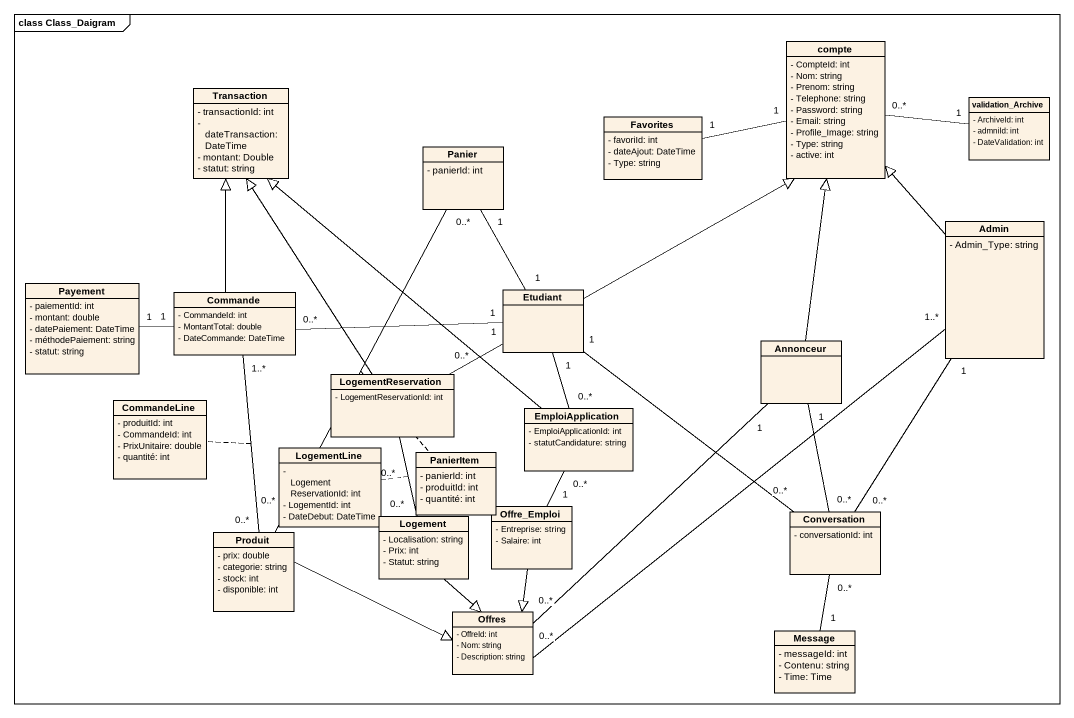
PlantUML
@startuml
mainframe class Class_Daigram
hide circle
hide empty members
skinparam classAttributeIconSize 0
class compte {
  - CompteId: int
  - Nom: string
  - Prenom: string
  - Telephone: string
  - Password: string
  - Email: string
  - Profile_Image: string
  - Type: string
  - active: int
}
class Transaction {
  - transactionId: int
  - dateTransaction: DateTime
  - montant: Double
  - statut: string
}
class Favorites {
  - favoriId: int
  - dateAjout: DateTime
  - Type: string
}
class validation_Archive {
  - ArchiveId: int
  - admniId: int
  - DateValidation: int
}
class Panier {
  - panierId: int
}
class Admin {
  - Admin_Type: string
}
class Payement {
  - paiementId: int
  - montant: double
  - datePaiement: DateTime
  - méthodePaiement: string
  - statut: string
}
class Commande {
  - CommandeId: int
  - MontantTotal: double
  - DateCommande: DateTime
}
class Etudiant
class Annonceur
class CommandeLine {
  - produitId: int
  - CommandeId: int
  - PrixUnitaire: double
  - quantité: int
}
class LogementReservation {
  - LogementReservationId: int
}
class EmploiApplication {
  - EmploiApplicationId: int
  - statutCandidature: string
}
class LogementLine {
  - LogementReservationId: int
  - LogementId: int
  - DateDebut: DateTime
}
class PanierItem {
  - panierId: int
  - produitId: int
  - quantité: int
}
class Logement {
  - Localisation: string
  - Prix: int
  - Statut: string
}
class Offre_Emploi {
  - Entreprise: string
  - Salaire: int
}
class Conversation {
  - conversationId: int
}
class Produit {
  - prix: double
  - categorie: string
  - stock: int
  - disponible: int
}
class Offres {
  - OffreId: int
  - Nom: string
  - Description: string
}
class Message {
  - messageId: int
  - Contenu: string
  - Time: Time
}
Favorites "1" -right- "1" compte
validation_Archive "1" -left- "0..*" compte
Panier "0..*" -- "0..*" Produit
(Panier, Produit) .. PanierItem
Admin -up-|> compte
Admin "1..*" -- "0..*" Offres
Payement "1" -right- "1" Commande
Commande -up-|> Transaction
Commande "0..*" -right- "1" Etudiant
Commande "1..*" -- "0..*" Produit
(Commande, Produit) .. CommandeLine
Etudiant -up-|> compte
Etudiant "1" -up- "1" Panier
Etudiant "1" -- "0..*" Conversation
Annonceur -up-|> compte
Annonceur "1" -- "0..*" Conversation
Annonceur "1" -- "0..*" Offres
LogementReservation -up-|> Transaction
LogementReservation "0..*" -right- "1" Etudiant
LogementReservation "0..*" -- "0..*" Logement
(LogementReservation, Logement) .. LogementLine
EmploiApplication -up-|> Transaction
EmploiApplication "0..*" -up- "1" Etudiant
EmploiApplication "0..*" -- "1" Offre_Emploi
Logement --|> Offres
Offre_Emploi --|> Offres
Conversation "0..*" -up- "1" Admin
Produit -right-|> Offres
Message "1" -up- "0..*" Conversation
@enduml
